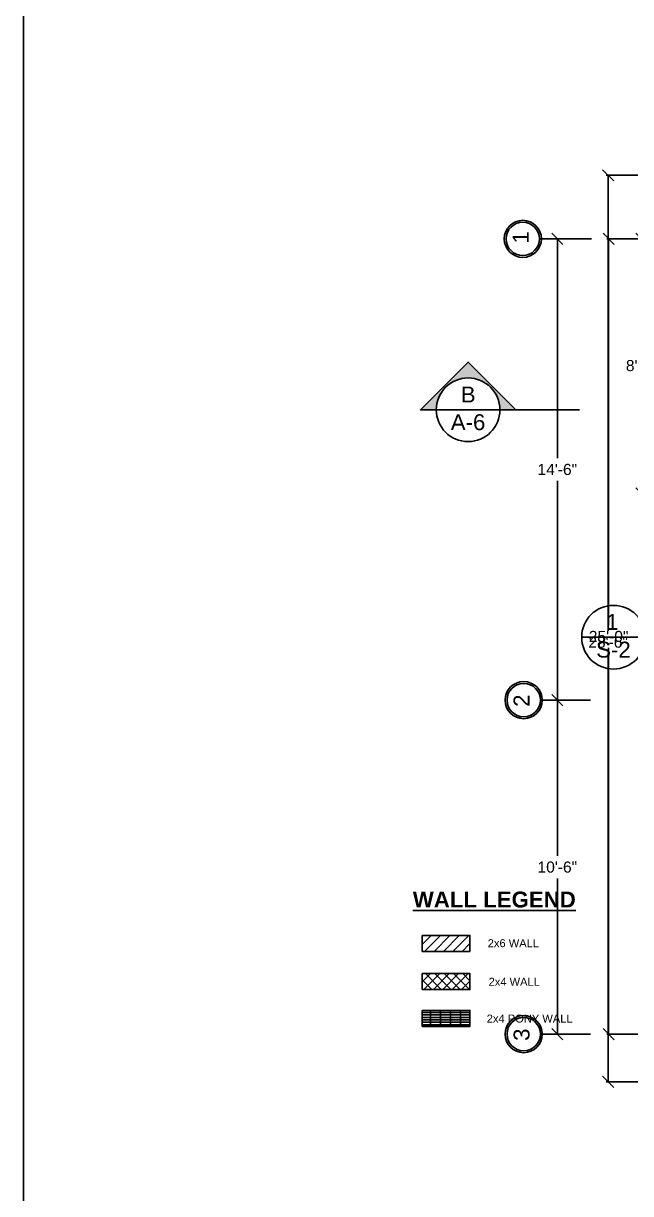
# Model space of a CAD drawing. Header units: inches. Extents: x -3572 to 2430, y -4559 to 3072.
# Drawn here: x -3572.1 to -3343.2, y -393.1 to 48.3 of the extents above; entities that cross this region are included whole.
import ezdxf

# ---------------------------------------------------------------- set-up
doc = ezdxf.new("R2010")
doc.units = ezdxf.units.IN
doc.header["$MEASUREMENT"] = 0
doc.linetypes.add('DASHED2', pattern=[0.375, 0.25, -0.125])
for name, color, linetype in [('F.P. - Dim & Labels', 7, 'Continuous'), ('F.P. - Wall Legend', 7, 'Continuous'), ('Foundaton - Dim & Labels', 9, 'Continuous'), ('Presentation', 7, 'Continuous'), ('Roof Framing - Dim & Labels', 7, 'Continuous'), ('Roof Plan', 7, 'Continuous')]:
    doc.layers.add(name, color=color, linetype=linetype)
doc.layers.add('SHEAR WALLS', color=7, linetype='DASHED2', lineweight=40)
doc.styles.get("Standard").update_dxf_attribs({"font": 'arial.ttf'})
doc.dimstyles.get("Standard").update_dxf_attribs({"dimscale": 0.7, "dimtxt": 6, "dimasz": 6, "dimexe": 1, "dimexo": 3, "dimgap": 3, "dimtad": 0, "dimtih": 1, "dimtoh": 1, "dimdec": 4, "dimzin": 1, "dimdsep": 46, "dimlunit": 4, "dimtxsty": 'Standard', "dimblk": 'OBLIQUE', "dimcen": 0.09, "dimadec": 0, "dimazin": 0, "dimtfac": 1, "dimtdec": 4, "dimtofl": 0, "dimtmove": 0, "dimatfit": 3, "dimfxl": 1, "dimtolj": 1, "dimtzin": 0, "dimarcsym": 0})

# ---------------------------------------------------------------- blocks, each defined once
blk = doc.blocks.new('_Oblique')
at = {"color": 0, "linetype": 'ByBlock', "lineweight": -2}
blk.add_line((-0.5, -0.5), (0.5, 0.5), dxfattribs=at)
blk = doc.blocks.new('*D45')
at = {"layer": 'Defpoints', "color": 0, "transparency": 16777216}
for p in [(-3307.23, -33), (-3351.48, -333), (-3307.23, -333)]:
    blk.add_point(p, dxfattribs=at)
at = {"layer": 'F.P. - Dim & Labels', "color": 0, "lineweight": -2, "transparency": 16777216}
for p, q in [((-3309.33, -33), (-3352.18, -33)), ((-3351.48, -33), (-3351.48, -178.75)), ((-3351.48, -333), (-3351.48, -187.24)), ((-3309.33, -333), (-3352.18, -333))]:
    blk.add_line(p, q, dxfattribs=at)
at = {"layer": 'F.P. - Dim & Labels', "color": 0, "lineweight": -2, "transparency": 16777216, "xscale": 4.199999999999999, "yscale": 4.199999999999999, "zscale": 4.199999999999999}
for p, rotation in [((-3351.48, -33), 90), ((-3351.48, -333), 270)]:
    blk.add_blockref('_Oblique', p, dxfattribs=dict(at, rotation=rotation))
at = {"layer": 'F.P. - Dim & Labels', "color": 0, "transparency": 16777216, "insert": (-3351.48, -183), "char_height": 4.2, "attachment_point": 5}
blk.add_mtext('\\A1;25\'-0"', dxfattribs=at)
blk = doc.blocks.new('*D77')
at = {"layer": 'Defpoints', "color": 0, "linetype": 'ByBlock', "transparency": 16777216}
for p in [(-3367.76, -207), (-3370.82, -333), (-3367.76, -333)]:
    blk.add_point(p, dxfattribs=at)
at = {"layer": 'SHEAR WALLS', "color": 0, "linetype": 'ByBlock', "lineweight": -2, "transparency": 16777216}
for p, q in [((-3369.86, -207), (-3371.52, -207)), ((-3370.82, -207), (-3370.82, -265.75)), ((-3370.82, -333), (-3370.82, -274.24)), ((-3369.86, -333), (-3371.52, -333))]:
    blk.add_line(p, q, dxfattribs=at)
at = {"layer": 'SHEAR WALLS', "color": 0, "linetype": 'ByBlock', "lineweight": -2, "transparency": 16777216, "xscale": 4.199999999999999, "yscale": 4.199999999999999, "zscale": 4.199999999999999}
for p, rotation in [((-3370.82, -207), 90), ((-3370.82, -333), 270)]:
    blk.add_blockref('_Oblique', p, dxfattribs=dict(at, rotation=rotation))
at = {"layer": 'SHEAR WALLS', "color": 0, "linetype": 'ByBlock', "lineweight": -2, "transparency": 16777216, "insert": (-3370.82, -270), "char_height": 4.2, "attachment_point": 5}
blk.add_mtext('\\A1;10\'-6"', dxfattribs=at)
blk = doc.blocks.new('*D78')
at = {"layer": 'Defpoints', "color": 0, "linetype": 'ByBlock', "transparency": 16777216}
for p in [(-3370.82, -33), (-3367.76, -33), (-3370.82, -207)]:
    blk.add_point(p, dxfattribs=at)
at = {"layer": 'SHEAR WALLS', "color": 0, "linetype": 'ByBlock', "lineweight": -2, "transparency": 16777216}
for p, q in [((-3369.86, -33), (-3371.52, -33)), ((-3370.82, -33), (-3370.82, -115.75)), ((-3370.82, -207), (-3370.82, -124.24)), ((-3372.92, -207), (-3371.52, -207))]:
    blk.add_line(p, q, dxfattribs=at)
at = {"layer": 'SHEAR WALLS', "color": 0, "linetype": 'ByBlock', "lineweight": -2, "transparency": 16777216, "xscale": 4.199999999999999, "yscale": 4.199999999999999, "zscale": 4.199999999999999}
for p, rotation in [((-3370.82, -33), 90), ((-3370.82, -207), 270)]:
    blk.add_blockref('_Oblique', p, dxfattribs=dict(at, rotation=rotation))
at = {"layer": 'SHEAR WALLS', "color": 0, "linetype": 'ByBlock', "lineweight": -2, "transparency": 16777216, "insert": (-3370.82, -120), "char_height": 4.2, "attachment_point": 5}
blk.add_mtext('\\A1;14\'-6"', dxfattribs=at)
blk = doc.blocks.new('*D97')
at = {"layer": 'Defpoints', "color": 0, "linetype": 'ByBlock', "transparency": 16777216}
for p in [(-3331.23, -9), (-3351.68, -351), (-3331.23, -351)]:
    blk.add_point(p, dxfattribs=at)
at = {"layer": 'Roof Plan', "color": 0, "linetype": 'ByBlock', "lineweight": -2, "transparency": 16777216}
for p, q in [((-3333.33, -9), (-3352.38, -9)), ((-3351.68, -9), (-3351.68, -180.9)), ((-3351.68, -351), (-3351.68, -189.39)), ((-3333.33, -351), (-3352.38, -351))]:
    blk.add_line(p, q, dxfattribs=at)
at = {"layer": 'Roof Plan', "color": 0, "linetype": 'ByBlock', "lineweight": -2, "transparency": 16777216, "xscale": 4.199999999999999, "yscale": 4.199999999999999, "zscale": 4.199999999999999}
for p, rotation in [((-3351.68, -9), 90), ((-3351.68, -351), 270)]:
    blk.add_blockref('_Oblique', p, dxfattribs=dict(at, rotation=rotation))
at = {"layer": 'Roof Plan', "color": 0, "linetype": 'ByBlock', "transparency": 16777216, "insert": (-3351.68, -185.15), "char_height": 4.2, "attachment_point": 5}
blk.add_mtext('\\A1;28\'-6"', dxfattribs=at)
blk = doc.blocks.new('*D103')
at = {"layer": 'Defpoints', "color": 0, "transparency": 16777216}
for p in [(-3307.23, -33), (-3339.14, -129), (-3307.23, -129)]:
    blk.add_point(p, dxfattribs=at)
at = {"layer": 'Foundaton - Dim & Labels', "color": 0, "lineweight": -2, "transparency": 16777216}
for p, q in [((-3309.33, -33), (-3339.84, -33)), ((-3339.14, -33), (-3339.14, -76.57)), ((-3339.14, -129), (-3339.14, -85.06)), ((-3309.33, -129), (-3339.84, -129))]:
    blk.add_line(p, q, dxfattribs=at)
at = {"layer": 'Foundaton - Dim & Labels', "color": 0, "lineweight": -2, "transparency": 16777216, "xscale": 4.199999999999999, "yscale": 4.199999999999999, "zscale": 4.199999999999999}
for p, rotation in [((-3339.14, -33), 90), ((-3339.14, -129), 270)]:
    blk.add_blockref('_Oblique', p, dxfattribs=dict(at, rotation=rotation))
at = {"layer": 'Foundaton - Dim & Labels', "color": 0, "transparency": 16777216, "insert": (-3339.14, -80.82), "char_height": 4.2, "attachment_point": 5}
blk.add_mtext('\\A1;8\'-0"', dxfattribs=at)
blk = doc.blocks.new('*D119')
at = {"layer": 'Defpoints', "color": 0, "transparency": 16777216}
for p in [(-3307.23, -33), (-3351.48, -333), (-3307.23, -333)]:
    blk.add_point(p, dxfattribs=at)
at = {"layer": 'Presentation', "color": 0, "lineweight": -2, "transparency": 16777216}
for p, q in [((-3309.33, -33), (-3352.18, -33)), ((-3351.48, -33), (-3351.48, -178.75)), ((-3351.48, -333), (-3351.48, -187.24)), ((-3309.33, -333), (-3352.18, -333))]:
    blk.add_line(p, q, dxfattribs=at)
at = {"layer": 'Presentation', "color": 0, "lineweight": -2, "transparency": 16777216, "xscale": 4.199999999999999, "yscale": 4.199999999999999, "zscale": 4.199999999999999}
for p, rotation in [((-3351.48, -33), 90), ((-3351.48, -333), 270)]:
    blk.add_blockref('_Oblique', p, dxfattribs=dict(at, rotation=rotation))
at = {"layer": 'Presentation', "color": 0, "transparency": 16777216, "insert": (-3351.48, -183), "char_height": 4.2, "attachment_point": 5}
blk.add_mtext('\\A1;25\'-0"', dxfattribs=at)

msp = doc.modelspace()

# ---------------------------------------------------------------- hatches: boundary and pattern name
at = {"layer": 'F.P. - Dim & Labels', "transparency": 33554559}
h = msp.add_hatch(color=256, dxfattribs=at)
h.dxf.hatch_style = 1
h.paths.add_polyline_path([(-3422.46991, -97.47048), (-3416.46991, -97.47048, -1), (-3392.46991, -97.47048), (-3386.46991, -97.47048), (-3404.46991, -79.47048)])
at = {"layer": 'F.P. - Wall Legend', "transparency": 33554508}
h = msp.add_hatch(dxfattribs=at)
h.set_pattern_fill('ANSI31', color=256, scale=20)
h.set_pattern_definition([(45, (-3926.9564, -238.6613), (-1.767767, 1.767767), [])])
h.paths.add_polyline_path([(-3421.77388, -295.77412), (-3421.77388, -301.77412), (-3403.77388, -301.77412), (-3403.77388, -295.77412)])
h = msp.add_hatch(dxfattribs=at)
h.set_pattern_fill('ANSI37', color=256, scale=20)
h.set_pattern_definition([(45, (-3926.9564, -238.6613), (-1.767767, 1.767767), []), (135, (-3926.9564, -238.6613), (-1.767767, -1.767767), [])])
h.paths.add_polyline_path([(-3403.77388, -316.17187), (-3403.77388, -310.17187), (-3421.77388, -310.17187), (-3421.77388, -316.17187)])
h = msp.add_hatch(dxfattribs=at)
h.set_pattern_fill('GRATE', color=256, scale=30)
h.set_pattern_definition([(0, (-3313.5906, -254.4773), (0, 0.9375), []), (90, (-3313.5906, -254.4773), (-3.75, 2e-16), [])])
h.paths.add_polyline_path([(-3403.77388, -330.05477), (-3403.77388, -324.05477), (-3421.77388, -324.05477), (-3421.77388, -330.05477)])

# ---------------------------------------------------------------- linework, layer by layer
at = {"color": 3}
msp.add_lwpolyline([(-3572.1296, 234.40216), (-2522.79355, 234.40216), (-2522.79355, -608.2942), (-3572.1296, -608.2942)], close=True, dxfattribs=at)
at = {"layer": 'F.P. - Dim & Labels'}
for p, q in [((-3416.46991, -97.47048), (-3392.46991, -97.47048)), ((-3386.46991, -97.47048), (-3362.46991, -97.47048))]:
    msp.add_line(p, q, dxfattribs=at)
msp.add_lwpolyline([(-3416.46991, -97.47048), (-3422.46991, -97.47048), (-3404.46991, -79.47048), (-3386.46991, -97.47048), (-3392.46991, -97.47048)], dxfattribs=at)
msp.add_circle((-3404.46991, -97.47048), 12, dxfattribs=at)
at = {"layer": 'F.P. - Wall Legend'}
for points in [[(-3421.77388, -295.77412), (-3403.77388, -295.77412), (-3403.77388, -301.77412), (-3421.77388, -301.77412), (-3421.77388, -295.77412)], [(-3421.77388, -310.17187), (-3403.77388, -310.17187), (-3403.77388, -316.17187), (-3421.77388, -316.17187), (-3421.77388, -310.17187)], [(-3421.77388, -324.05477), (-3403.77388, -324.05477), (-3403.77388, -330.05477), (-3421.77388, -330.05477), (-3421.77388, -324.05477)]]:
    msp.add_lwpolyline(points, dxfattribs=at)
at = {"layer": 'Roof Framing - Dim & Labels'}
msp.add_line((-3361.64985, -183.25744), (-3337.64985, -183.25744), dxfattribs=at)
msp.add_circle((-3349.64985, -183.25744), 12, dxfattribs=at)
at = {"layer": 'SHEAR WALLS', "linetype": 'Continuous', "lineweight": -2}
for p, q in [((-3357.97105, -32.99556), (-3377.54793, -32.99556)), ((-3358.29677, -206.99556), (-3377.22221, -206.99556)), ((-3358.29677, -332.99556), (-3377.22221, -332.99556))]:
    msp.add_line(p, q, dxfattribs=at)
for centre, radius in [((-3383.83724, -32.99556), 7.00644), ((-3383.83724, -32.99556), 6.2893), ((-3383.51152, -206.99556), 7.00644), ((-3383.51152, -206.99556), 6.2893), ((-3383.51152, -332.99556), 7.00644), ((-3383.51152, -332.99556), 6.2893)]:
    msp.add_circle(centre, radius, dxfattribs=at)

# ---------------------------------------------------------------- texts
at = {"layer": 'F.P. - Dim & Labels', "char_height": 6, "attachment_point": 1}
for s, width, insert in [('B', 6.4632211, (-3407.21497, -88.71284)), ('A-6', 6, (-3411.00884, -99.15583))]:
    msp.add_mtext_dynamic_manual_height_columns(s, width=width, gutter_width=1, heights=[0], dxfattribs=dict(at, insert=insert))
at = {"layer": 'F.P. - Wall Legend', "char_height": 6, "attachment_point": 1}
for s, insert in [('\\pxqc;{\\fArial|b1|i0|c0|p34;\\LWALL LEGEND}', (-3429.64203, -279.20423)), ('\\pxqc;{\\H0.5x;2x6 WALL}', (-3422.45017, -297.19082)), ('\\pxqc;{\\H0.5x;2x4 WALL}', (-3422.12659, -311.74061)), ('\\pxqc;{\\H0.5x;          2x4 PONY WALL}', (-3422.12659, -325.62352))]:
    msp.add_mtext_dynamic_manual_height_columns(s, width=70.1010121, gutter_width=1, heights=[0], dxfattribs=dict(at, insert=insert))
at = {"layer": 'Roof Framing - Dim & Labels', "char_height": 6, "attachment_point": 1}
for s, width, insert in [('1', 6.4632211, (-3352.39491, -174.4998)), ('S-2', 10.4276413, (-3356.18877, -184.94278))]:
    msp.add_mtext_dynamic_manual_height_columns(s, width=width, gutter_width=1, heights=[0], dxfattribs=dict(at, insert=insert))
at = {"layer": 'SHEAR WALLS', "linetype": 'Continuous', "lineweight": -2, "char_height": 6, "attachment_point": 1, "rotation": 90}
for s, insert in [('1', (-3387.64281, -34.75113)), ('2', (-3387.31709, -209.52967)), ('3', (-3387.31709, -335.52967))]:
    msp.add_mtext_dynamic_manual_height_columns(s, width=13.9144311, gutter_width=1, heights=[0], dxfattribs=dict(at, insert=insert))

# ---------------------------------------------------------------- dimensions: what is measured, and where the dimension line sits
at = {"layer": 'F.P. - Dim & Labels'}
dim = msp.add_linear_dim(base=(-3351.47889, -332.99556), p1=(-3307.2318, -32.99556), p2=(-3307.2318, -332.99556), angle=90, dimstyle='Standard', dxfattribs=at)
dim.commit()
dim.dimension.update_dxf_attribs({"geometry": '*D45', "text_midpoint": (-3351.47889, -182.99556), "dimtype": 160})
at = {"layer": 'Foundaton - Dim & Labels'}
dim = msp.add_linear_dim(base=(-3339.13826, -128.99556), p1=(-3307.2318, -32.99556), p2=(-3307.2318, -128.99556), angle=90, dimstyle='Standard', dxfattribs=at)
dim.commit()
dim.dimension.update_dxf_attribs({"geometry": '*D103', "text_midpoint": (-3339.13826, -80.81692), "dimtype": 160})
at = {"layer": 'Presentation'}
dim = msp.add_linear_dim(base=(-3351.47889, -332.99556), p1=(-3307.2318, -32.99556), p2=(-3307.2318, -332.99556), angle=90, dimstyle='Standard', dxfattribs=at)
dim.commit()
dim.dimension.update_dxf_attribs({"geometry": '*D119', "text_midpoint": (-3351.47889, -182.99556)})
at = {"layer": 'Roof Plan', "linetype": 'ByBlock'}
dim = msp.add_linear_dim(base=(-3351.68208, -350.99556), p1=(-3331.2318, -8.99556), p2=(-3331.2318, -350.99556), angle=90, dimstyle='Standard', dxfattribs=at)
dim.commit()
dim.dimension.update_dxf_attribs({"geometry": '*D97', "text_midpoint": (-3351.68208, -185.14511), "dimtype": 160})
at = {"layer": 'SHEAR WALLS', "linetype": 'ByBlock', "lineweight": -2}
dim = msp.add_linear_dim(base=(-3370.82197, -32.99556), p1=(-3370.82197, -206.99556), p2=(-3367.75949, -32.99556), angle=90, dimstyle='Standard', dxfattribs=at)
dim.commit()
dim.dimension.update_dxf_attribs({"geometry": '*D78', "text_midpoint": (-3370.82197, -119.99556)})
dim = msp.add_linear_dim(base=(-3370.82197, -332.99556), p1=(-3367.75949, -206.99556), p2=(-3367.75949, -332.99556), angle=90, dimstyle='Standard', dxfattribs=at)
dim.commit()
dim.dimension.update_dxf_attribs({"geometry": '*D77', "text_midpoint": (-3370.82197, -269.99556), "dimtype": 160})

doc.saveas('drawing.dxf')
